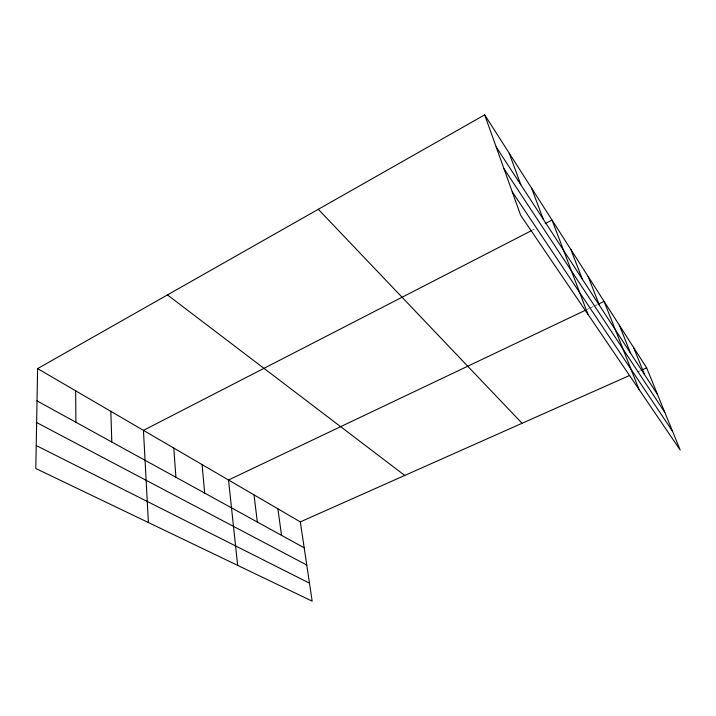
<?xml version="1.0" encoding="UTF-8"?>
<svg xmlns="http://www.w3.org/2000/svg" width="716" height="716" viewBox="0 0 716 716"><rect width="100%" height="100%" fill="white"/><g stroke="black" fill="none" stroke-linecap="round" stroke-linejoin="round"><path stroke-width="0.54" stroke-dasharray="3.58 2.69" d="M532.444 230.149L534.404 229.138M587.093 309.464L589.089 308.515M590.091 308.041L593.09 306.609M594.092 306.135L597.09 304.712M637.491 371.944L640.543 370.593"/><path stroke-width="1.07" d="M37.608 368.615L35.8 468.515L312.167 601.136L300.317 521.892L37.608 368.615L484.678 114.864L646.655 367.872L680.2 450.06L520.604 215.167L484.678 114.864M531.469 230.65L143.451 430.37L148.391 522.546M545.18 223.598L552.036 220.063L587.979 314.324M585.088 310.413L228.52 479.997L237.658 565.38M598.093 304.237L604.089 301.382L639.057 389.504M300.317 521.892L629.337 375.578M641.563 370.136L646.655 367.872M36.221 445.522L309.482 583.155M36.632 422.538L306.77 565.031M37.026 400.888L304.193 547.812M167.446 294.92L404.755 475.442M318.307 209.296L522.062 423.281M512.244 191.825L672.548 431.309M503.939 168.645L664.86 412.47M496.17 146.95L657.583 394.632M633.499 347.314L644.561 374.656M619.349 325.207L630.554 353.158M588.105 276.412L599.543 305.571M570.804 249.392L582.332 279.159M531.585 188.129L543.193 219.105M509.228 153.206L520.809 184.755M277.897 508.808L281.513 535.344M254.01 494.872L257.339 522.045M202.082 464.577L204.669 493.082M173.791 448.073L175.921 477.277M110.828 411.333L111.812 442.014M75.654 390.811L75.914 422.279"/></g></svg>
